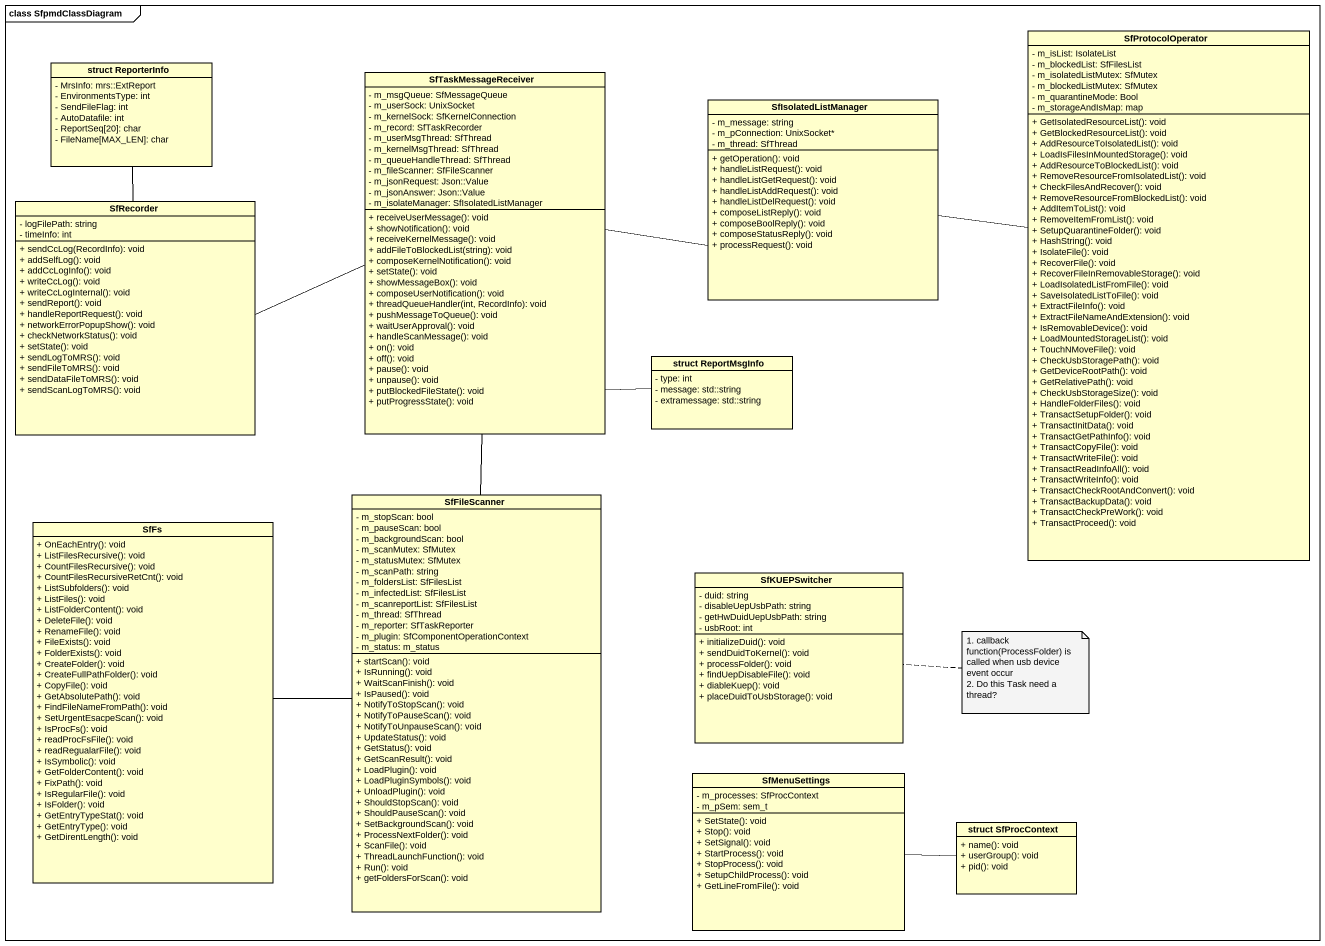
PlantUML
@startuml
mainframe class SfpmdClassDiagram
hide circle
hide empty members
skinparam classAttributeIconSize 0
class SfProtocolOperator {
  - m_isList: IsolateList
  - m_blockedList: SfFilesList
  - m_isolatedListMutex: SfMutex
  - m_blockedListMutex: SfMutex
  - m_quarantineMode: Bool
  - m_storageAndIsMap: map
  + GetIsolatedResourceList(): void
  + GetBlockedResourceList(): void
  + AddResourceToIsolatedList(): void
  + LoadIsFilesInMountedStorage(): void
  + AddResourceToBlockedList(): void
  + RemoveResourceFromIsolatedList(): void
  + CheckFilesAndRecover(): void
  + RemoveResourceFromBlockedList(): void
  + AddItemToList(): void
  + RemoveItemFromList(): void
  + SetupQuarantineFolder(): void
  + HashString(): void
  + IsolateFile(): void
  + RecoverFile(): void
  + RecoverFileInRemovableStorage(): void
  + LoadIsolatedListFromFile(): void
  + SaveIsolatedListToFile(): void
  + ExtractFileInfo(): void
  + ExtractFileNameAndExtension(): void
  + IsRemovableDevice(): void
  + LoadMountedStorageList(): void
  + TouchNMoveFile(): void
  + CheckUsbStoragePath(): void
  + GetDeviceRootPath(): void
  + GetRelativePath(): void
  + CheckUsbStorageSize(): void
  + HandleFolderFiles(): void
  + TransactSetupFolder(): void
  + TransactInitData(): void
  + TransactGetPathInfo(): void
  + TransactCopyFile(): void
  + TransactWriteFile(): void
  + TransactReadInfoAll(): void
  + TransactWriteInfo(): void
  + TransactCheckRootAndConvert(): void
  + TransactBackupData(): void
  + TransactCheckPreWork(): void
  + TransactProceed(): void
}
class "struct ReporterInfo" as struct_ReporterInfo {
  - MrsInfo: mrs::ExtReport
  - EnvironmentsType: int
  - SendFileFlag: int
  - AutoDatafile: int
  - ReportSeq[20]: char
  - FileName[MAX_LEN]: char
}
class SfTaskMessageReceiver {
  - m_msgQueue: SfMessageQueue
  - m_userSock: UnixSocket
  - m_kernelSock: SfKernelConnection
  - m_record: SfTaskRecorder
  - m_userMsgThread: SfThread
  - m_kernelMsgThread: SfThread
  - m_queueHandleThread: SfThread
  - m_fileScanner: SfFileScanner
  - m_jsonRequest: Json::Value
  - m_jsonAnswer: Json::Value
  - m_isolateManager: SfIsolatedListManager
  + receiveUserMessage(): void
  + showNotification(): void
  + receiveKernelMessage(): void
  + addFileToBlockedList(string): void
  + composeKernelNotification(): void
  + setState(): void
  + showMessageBox(): void
  + composeUserNotification(): void
  + threadQueueHandler(int, RecordInfo): void
  + pushMessageToQueue(): void
  + waitUserApproval(): void
  + handleScanMessage(): void
  + on(): void
  + off(): void
  + pause(): void
  + unpause(): void
  + putBlockedFileState(): void
  + putProgressState(): void
}
class SfIsolatedListManager {
  - m_message: string
  - m_pConnection: UnixSocket*
  - m_thread: SfThread
  + getOperation(): void
  + handleListRequest(): void
  + handleListGetRequest(): void
  + handleListAddRequest(): void
  + handleListDelRequest(): void
  + composeListReply(): void
  + composeBoolReply(): void
  + composeStatusReply(): void
  + processRequest(): void
}
class SfRecorder {
  - logFilePath: string
  - timeInfo: int
  + sendCcLog(RecordInfo): void
  + addSelfLog(): void
  + addCcLogInfo(): void
  + writeCcLog(): void
  + writeCcLogInternal(): void
  + sendReport(): void
  + handleReportRequest(): void
  + networkErrorPopupShow(): void
  + checkNetworkStatus(): void
  + setState(): void
  + sendLogToMRS(): void
  + sendFileToMRS(): void
  + sendDataFileToMRS(): void
  + sendScanLogToMRS(): void
}
class "struct ReportMsgInfo" as struct_ReportMsgInfo {
  - type: int
  - message: std::string
  - extramessage: std::string
}
class SfFileScanner {
  - m_stopScan: bool
  - m_pauseScan: bool
  - m_backgroundScan: bool
  - m_scanMutex: SfMutex
  - m_statusMutex: SfMutex
  - m_scanPath: string
  - m_foldersList: SfFilesList
  - m_infectedList: SfFilesList
  - m_scanreportList: SfFilesList
  - m_thread: SfThread
  - m_reporter: SfTaskReporter
  - m_plugin: SfComponentOperationContext
  - m_status: m_status
  + startScan(): void
  + IsRunning(): void
  + WaitScanFinish(): void
  + IsPaused(): void
  + NotifyToStopScan(): void
  + NotifyToPauseScan(): void
  + NotifyToUnpauseScan(): void
  + UpdateStatus(): void
  + GetStatus(): void
  + GetScanResult(): void
  + LoadPlugin(): void
  + LoadPluginSymbols(): void
  + UnloadPlugin(): void
  + ShouldStopScan(): void
  + ShouldPauseScan(): void
  + SetBackgroundScan(): void
  + ProcessNextFolder(): void
  + ScanFile(): void
  + ThreadLaunchFunction(): void
  + Run(): void
  + getFoldersForScan(): void
}
class SfFs {
  + OnEachEntry(): void
  + ListFilesRecursive(): void
  + CountFilesRecursive(): void
  + CountFilesRecursiveRetCnt(): void
  + ListSubfolders(): void
  + ListFiles(): void
  + ListFolderContent(): void
  + DeleteFile(): void
  + RenameFile(): void
  + FileExists(): void
  + FolderExists(): void
  + CreateFolder(): void
  + CreateFullPathFolder(): void
  + CopyFile(): void
  + GetAbsolutePath(): void
  + FindFileNameFromPath(): void
  + SetUrgentEsacpeScan(): void
  + IsProcFs(): void
  + readProcFsFile(): void
  + readRegualarFile(): void
  + IsSymbolic(): void
  + GetFolderContent(): void
  + FixPath(): void
  + IsRegularFile(): void
  + IsFolder(): void
  + GetEntryTypeStat(): void
  + GetEntryType(): void
  + GetDirentLength(): void
}
class SfKUEPSwitcher {
  - duid: string
  - disableUepUsbPath: string
  - getHwDuidUepUsbPath: string
  - usbRoot: int
  + initializeDuid(): void
  + sendDuidToKernel(): void
  + processFolder(): void
  + findUepDisableFile(): void
  + diableKuep(): void
  + placeDuidToUsbStorage(): void
}
class SfMenuSettings {
  - m_processes: SfProcContext
  - m_pSem: sem_t
  + SetState(): void
  + Stop(): void
  + SetSignal(): void
  + StartProcess(): void
  + StopProcess(): void
  + SetupChildProcess(): void
  + GetLineFromFile(): void
}
class "struct SfProcContext" as struct_SfProcContext {
  + name(): void
  + userGroup(): void
  + pid(): void
}
SfProtocolOperator -left- SfIsolatedListManager
SfTaskMessageReceiver -right- SfIsolatedListManager
SfTaskMessageReceiver -right- struct_ReportMsgInfo
SfTaskMessageReceiver -- SfFileScanner
SfRecorder -up- struct_ReporterInfo
SfRecorder -right- SfTaskMessageReceiver
SfFileScanner -left- SfFs
struct_SfProcContext -left- SfMenuSettings
note right of SfKUEPSwitcher
  1. callback function(ProcessFolder) is called when usb device event occur
  2. Do this Task need a thread?
end note
@enduml
